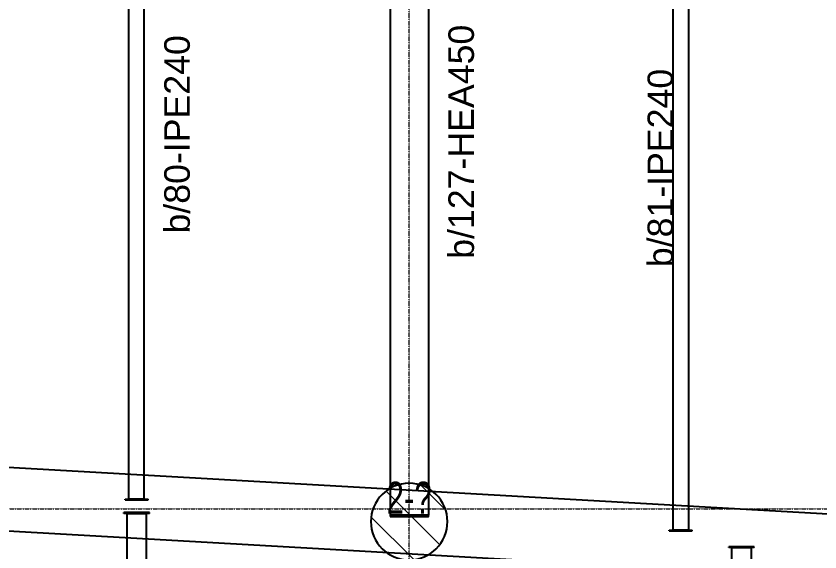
# Model space of a CAD drawing. Extents: x 7536 to 102814, y -9868 to 35131.
# Drawn here: x 44257 to 50546, y 22618 to 26814 of the extents above; entities that cross this region are included whole.
import ezdxf
from ezdxf.enums import TextEntityAlignment as Align

# ---------------------------------------------------------------- set-up
doc = ezdxf.new("R2010")
doc.units = 0
doc.header["$LTSCALE"] = 0.4
doc.linetypes.add('Grid Line', pattern=[3.33375, 1.905, -0.47625, 0.47625, -0.47625])
for name, color, linetype, lineweight in [('E_COLUMNAS', 1, 'Continuous', 18), ('E_COLUMNAS-1', 1, 'Continuous', 25), ('E_COLUMNAS-3', 1, 'Continuous', 35), ('E_EJES-1', 8, 'Grid Line', 9), ('E_TEXTO', 3, 'Continuous', 9), ('E_VIGAS-2', 5, 'Continuous', 25)]:
    doc.layers.add(name, color=color, linetype=linetype, lineweight=lineweight)
doc.layers.add('VIGAS', color=8, linetype='Continuous')
doc.styles.add('CX', font='ARIALUNI.ttf', dxfattribs={"width": 0.8, "height": 300})
doc.styles.add('VERDANA', font='arial.ttf')

# ---------------------------------------------------------------- blocks, each defined once
blk = doc.blocks.new('EST_SCM_COLUMNA-SECCION-CIRCULAR - EST_SCM_COLUMNA-CONCRETO-CIRCULAR_Ø_60cm-2120762-_6_00m_N_E_-NIVEL-2 DOC')
at = {"layer": 'E_COLUMNAS'}
h = blk.add_hatch(dxfattribs=at)
h.set_pattern_fill('FP_21', color=256, style=0, pattern_type=2)
h.set_pattern_definition([(135, (48.662, -157.562), (-0.15909903, -0.15909903), [])])
h.paths.add_polyline_path([(0, -0.3), (0.0585, -0.2942), (0.1148, -0.2772), (0.1667, -0.2494), (0.2121, -0.2121), (0.2494, -0.1667), (0.2772, -0.1148), (0.2942, -0.0585), (0.3, 0), (0.2933, 0.0617), (0.2772, 0.1148), (0.2494, 0.1667), (0.2121, 0.2121), (0.1667, 0.2494), (0.1148, 0.2772), (0.0585, 0.2942), (0, 0.3), (-0.0585, 0.2942), (-0.1148, 0.2772), (-0.1667, 0.2494), (-0.2121, 0.2121), (-0.2494, 0.1667), (-0.2772, 0.1148), (-0.2942, 0.0585), (-0.3, 0), (-0.2942, -0.0585), (-0.2772, -0.1148), (-0.2494, -0.1667), (-0.2121, -0.2121), (-0.1667, -0.2494), (-0.1148, -0.2772), (-0.0585, -0.2942)])
at = {"layer": 'E_COLUMNAS-1'}
for start, end in [(360, 180), (180, 360)]:
    blk.add_arc((0, 0), 0.3, start, end, dxfattribs=at)
blk = doc.blocks.new('CX')
at = {"layer": 'E_TEXTO', "color": 3, "style": 'CX', "width": 0.7}
blk.add_attdef('CX', text='', height=200, dxfattribs=at).set_placement((0, 0), align=Align.MIDDLE_CENTER)

msp = doc.modelspace()

# ---------------------------------------------------------------- linework, layer by layer
at = {"layer": 'E_EJES-1'}
for p, q in [((47332.4, 3740.4), (47332.4, 34230.5)), ((8436, 22955.7), (101914.5, 22955.7))]:
    msp.add_line(p, q, dxfattribs=at)
at = {"layer": 'E_VIGAS-2', "color": 30, "true_color": 0xf26722}
for p, q in [((38801.6, 23587.9), (52139, 22830.8)), ((52032.6, 22336.1), (38825.3, 23085.8))]:
    msp.add_line(p, q, dxfattribs=at)
at = {"layer": 'VIGAS'}
for p, q in [((45139.9, 23032.4), (45139.9, 27850.6)), ((45259.9, 23032.4), (45259.9, 27850.6)), ((49397.4, 22789.2), (49397.4, 27850.7)), ((49517.4, 27850.7), (49517.4, 22789.2)), ((47182.4, 27483), (47182.4, 22906)), ((47482.4, 27450.7), (47482.4, 22906)), ((45109.9, 23026.4), (45109.9, 23032.4)), ((45109.9, 23032.4), (45289.9, 23032.4)), ((45109.9, 23026.4), (45289.9, 23026.4)), ((45259.9, 23032.4), (45139.9, 23032.4)), ((45289.9, 23026.4), (45289.9, 23032.4)), ((45099.9, 22920.4), (45099.9, 22926.4)), ((45299.9, 22926.4), (45099.9, 22926.4)), ((45299.9, 22920.4), (45099.9, 22920.4)), ((45124.9, 14511.7), (45124.9, 22920.4)), ((45124.9, 22920.4), (45274.9, 22920.4)), ((45274.9, 22920.4), (45274.9, 14511.7)), ((45299.9, 22920.4), (45299.9, 22926.4)), ((47482.4, 22906), (47182.4, 22906)), ((49367.4, 22783.2), (49367.4, 22789.2)), ((49367.4, 22789.2), (49547.4, 22789.2)), ((49367.4, 22783.2), (49547.4, 22783.2)), ((49517.4, 22789.2), (49397.4, 22789.2)), ((49547.4, 22783.2), (49547.4, 22789.2)), ((49832.4, 22653.2), (49832.4, 22659.2)), ((50032.4, 22659.2), (49832.4, 22659.2)), ((50032.4, 22653.2), (49832.4, 22653.2)), ((49857.4, 14766.7), (49857.4, 22653.2)), ((49857.4, 22653.2), (50007.4, 22653.2)), ((50007.4, 22653.2), (50007.4, 14766.7)), ((50032.4, 22653.2), (50032.4, 22659.2))]:
    msp.add_line(p, q, dxfattribs=at)
msp.add_lwpolyline([(47182.4, 22896), (47482.4, 22896), (47482.4, 22906), (47182.4, 22906)], close=True, dxfattribs=at)

# ---------------------------------------------------------------- block references
at = {"layer": 'E_COLUMNAS-3', "xscale": 999.99999999998, "yscale": 999.99999999998, "zscale": 999.99999999998}
msp.add_blockref('EST_SCM_COLUMNA-SECCION-CIRCULAR - EST_SCM_COLUMNA-CONCRETO-CIRCULAR_Ø_60cm-2120762-_6_00m_N_E_-NIVEL-2 DOC', (47332.5, 22855.7), dxfattribs=at)
at = {"layer": 'E_TEXTO', "xscale": 1.25, "yscale": 1.25, "zscale": 1.25}
msp.add_blockref('CX', (47332.4, 23043), dxfattribs=at).add_auto_attribs({'CX': '2-?'})

# ---------------------------------------------------------------- texts
at = {"layer": 'E_TEXTO', "style": 'VERDANA'}
for s, p in [('b/127-HEA450', (47839.2, 25829.7)), ('b/80-IPE240', (45616.1, 25887.8)), ('b/81-IPE240', (49397.4, 25624.4))]:
    msp.add_text(s, height=200, rotation=90, dxfattribs=at).set_placement(p, align=Align.CENTER)

doc.saveas('drawing.dxf')
